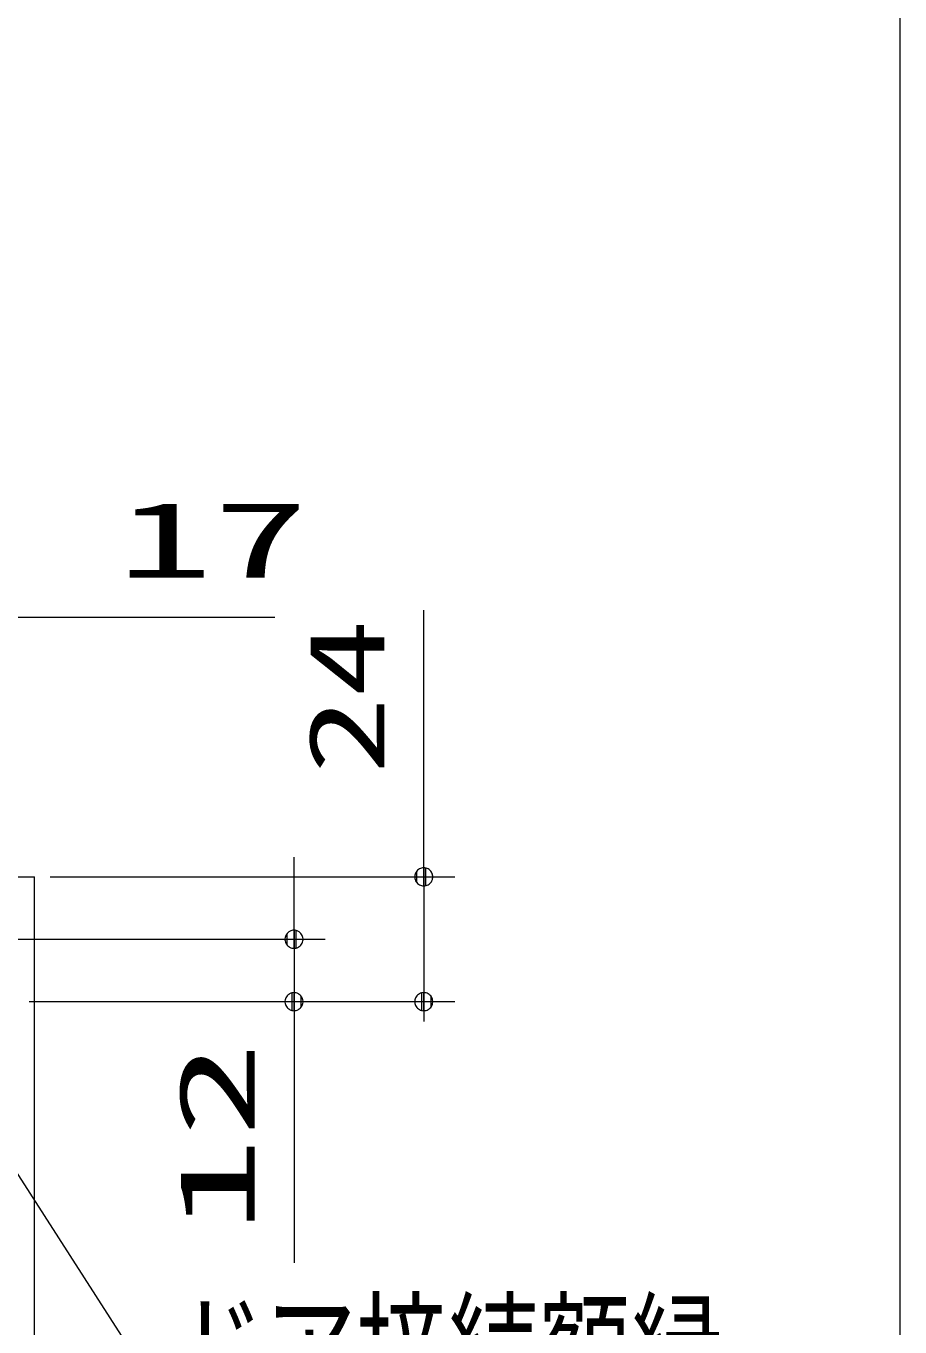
# Model space of a CAD drawing. Units: millimetres on the paper. Extents: x -305 to 305, y -152 to 152.
# Drawn here: x -110.42 to -82.36, y 44.14 to 85.89 of the extents above; entities that cross this region are included whole.
import ezdxf
from ezdxf.enums import TextEntityAlignment as Align

# ---------------------------------------------------------------- set-up
doc = ezdxf.new("R2010")
doc.units = ezdxf.units.MM
for name, color, linetype, lineweight in [('0-0_PV', 7, 'Continuous', 9), ('0-3_0', 7, 'Continuous', 9), ('0-7_RV', 7, 'Continuous', 9)]:
    doc.layers.add(name, color=color, linetype=linetype, lineweight=lineweight)
doc.styles.add('ＭＳ ゴシック', font='')
doc.styles.get('ＭＳ ゴシック').set_extended_font_data('MS Gothic')

# ---------------------------------------------------------------- blocks, each defined once
blk = doc.blocks.new('_DOTSMALL')
at = {"layer": '0-3_0'}
for p, q in [((0.0746, 0.1), (-0.0746, 0.1)), ((0.1223, -0.0248), (-0.1223, -0.0248))]:
    blk.add_line(p, q, dxfattribs=at)
for points in [[(0.125, 0), (0.124, 0.0157), (0.1211, 0.0311), (0.1162, 0.046), (0.1095, 0.0602), (0.1011, 0.0735), (0.0911, 0.0856), (0.0797, 0.0963), (0.067, 0.1055), (0.0532, 0.1131), (0.0386, 0.1189), (0.0234, 0.1228), (0.0078, 0.1248), (-0.0078, 0.1248), (-0.0234, 0.1228), (-0.0386, 0.1189), (-0.0532, 0.1131), (-0.067, 0.1055), (-0.0797, 0.0963), (-0.0911, 0.0856), (-0.1011, 0.0735), (-0.1095, 0.0602), (-0.1162, 0.046), (-0.1211, 0.0311), (-0.124, 0.0157), (-0.125, 0), (0, 0)], [(-0.125, 0), (-0.124, -0.0157), (-0.1211, -0.0311), (-0.1162, -0.046), (-0.1095, -0.0602), (-0.1011, -0.0735), (-0.0911, -0.0856), (-0.0797, -0.0963), (-0.067, -0.1055), (-0.0532, -0.1131), (-0.0386, -0.1189), (-0.0234, -0.1228), (-0.0078, -0.1248), (0.0078, -0.1248), (0.0234, -0.1228), (0.0386, -0.1189), (0.0532, -0.1131), (0.067, -0.1055), (0.0797, -0.0963), (0.0911, -0.0856), (0.1011, -0.0735), (0.1095, -0.0602), (0.1162, -0.046), (0.1211, -0.0311), (0.124, -0.0157), (0.125, 0), (0, 0)]]:
    blk.add_lwpolyline(points, close=True, dxfattribs=at)

msp = doc.modelspace()

# ---------------------------------------------------------------- linework, layer by layer
at = {"layer": '0-0_PV'}
msp.add_line((-82.363, 116.644), (-82.363, -119.662), dxfattribs=at)
at = {"layer": '0-7_RV'}
for p, q in [((-110.82, 66.921), (-102.436, 66.921)), ((-97.653, 58.588), (-97.653, 67.141)), ((-101.82, 56.904), (-101.82, 59.224)), ((-110.82, 58.588), (-110.153, 58.588)), ((-110.153, 43.493), (-110.153, 58.588)), ((-109.653, 58.588), (-96.653, 58.588)), ((-97.653, 58.588), (-97.653, 54.584)), ((-113.156, 56.585), (-100.82, 56.585)), ((-101.82, 56.585), (-101.82, 54.584)), ((-97.653, 56.268), (-97.653, 53.948)), ((-110.32, 54.584), (-100.82, 54.584)), ((-110.32, 54.584), (-96.653, 54.584)), ((-101.82, 54.584), (-101.82, 46.2))]:
    msp.add_line(p, q, dxfattribs=at)
msp.add_lwpolyline([(-112.426, 51.725), (-105.167, 40.44), (-86.823, 40.44)], dxfattribs=at)
for start, end in [(270, 90), (0, 180)]:
    msp.add_arc((-110.153, 58.588), 0.0001, start, end, dxfattribs=at)

# ---------------------------------------------------------------- block references
at = {"layer": '0-7_RV', "xscale": 2.32, "yscale": 2.32}
for p, rotation in [((-97.653, 58.588), 90), ((-101.82, 56.585), 90), ((-101.82, 54.584), 270), ((-97.653, 54.584), 270)]:
    msp.add_blockref('_DOTSMALL', p, dxfattribs=dict(at, rotation=rotation))

# ---------------------------------------------------------------- texts
at = {"layer": '0-7_RV', "style": 'ＭＳ ゴシック'}
for s, height, width, p in [('17', 2.441, 1.85, (-107.5, 67.451)), ('ドア接続額縁', 3.079, 0.7, (-105.698, 40.848))]:
    msp.add_text(s, height=height, dxfattribs=dict(at, width=width)).set_placement(p, align=Align.BOTTOM_LEFT)
for s, width, p in [('24', 1.5, (-98.183, 61.873)), ('12', 1.85, (-102.35, 47.154))]:
    msp.add_text(s, height=2.441, rotation=90, dxfattribs=dict(at, width=width)).set_placement(p, align=Align.BOTTOM_LEFT)

doc.saveas('drawing.dxf')
